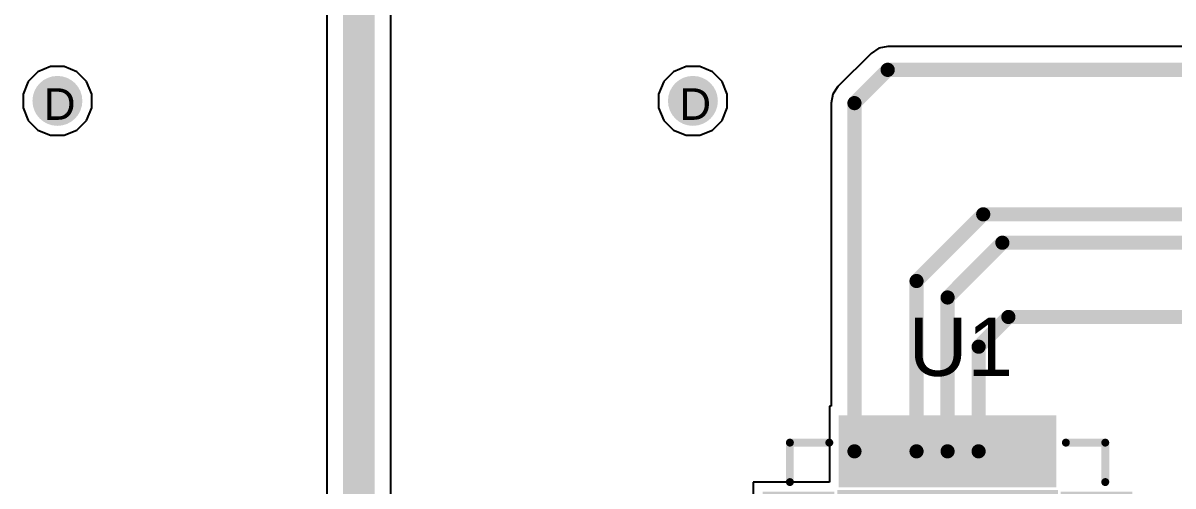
# Model space of a CAD drawing. Header units: inches. Extents: x 0 to 5032, y 0 to 5323.
# Drawn here: x 73.79 to 92.31, y 13.31 to 20.76 of the extents above; entities that cross this region are included whole.
import ezdxf

# ---------------------------------------------------------------- set-up
doc = ezdxf.new("R2010")
doc.units = ezdxf.units.IN
for name, color, linetype in [('Bottom Layer', 5, 'Continuous'), ('Bottom Solder', 6, 'Continuous'), ('Drill Drawing', 1, 'Continuous'), ('Layer 1', 16, 'Continuous'), ('Layer 2', 76, 'Continuous'), ('Top Layer', 1, 'Continuous'), ('Top Overlay', 2, 'Continuous'), ('Top Paste', 8, 'Continuous'), ('Top Solder', 216, 'Continuous'), ('Via Holes', 16, 'Continuous')]:
    doc.layers.add(name, color=color, linetype=linetype)
doc.styles.add('Arial', font='', dxfattribs={"height": 0.2})
doc.styles.get('Arial').set_extended_font_data('Arial')

# ---------------------------------------------------------------- blocks, each defined once
blk = doc.blocks.new('28_QFN__5_5___368')
at = {"layer": 'Top Layer'}
for points in [[(-1.65, 2.875), (-1.35, 2.875), (-1.35, 1.925), (-1.65, 1.925)], [(-1.15, 2.875), (-0.85, 2.875), (-0.85, 1.925), (-1.15, 1.925)], [(-0.65, 2.875), (-0.35, 2.875), (-0.35, 1.925), (-0.65, 1.925)], [(-0.15, 2.875), (0.15, 2.875), (0.15, 1.925), (-0.15, 1.925)], [(0.35, 2.875), (0.65, 2.875), (0.65, 1.925), (0.35, 1.925)], [(0.85, 2.875), (1.15, 2.875), (1.15, 1.925), (0.85, 1.925)], [(1.35, 2.875), (1.65, 2.875), (1.65, 1.925), (1.35, 1.925)], [(-1.675, 1.675), (1.675, 1.675), (1.675, -1.675), (-1.675, -1.675)], [(-2.875, 1.65), (-1.925, 1.65), (-1.925, 1.35), (-2.875, 1.35)], [(1.925, 1.65), (2.875, 1.65), (2.875, 1.35), (1.925, 1.35)], [(-2.875, 1.15), (-1.925, 1.15), (-1.925, 0.85), (-2.875, 0.85)], [(1.925, 1.15), (2.875, 1.15), (2.875, 0.85), (1.925, 0.85)], [(-2.875, 0.65), (-1.925, 0.65), (-1.925, 0.35), (-2.875, 0.35)], [(1.925, 0.65), (2.875, 0.65), (2.875, 0.35), (1.925, 0.35)], [(-2.875, 0.15), (-1.925, 0.15), (-1.925, -0.15), (-2.875, -0.15)], [(1.925, 0.15), (2.875, 0.15), (2.875, -0.15), (1.925, -0.15)], [(-2.875, -0.35), (-1.925, -0.35), (-1.925, -0.65), (-2.875, -0.65)], [(1.925, -0.35), (2.875, -0.35), (2.875, -0.65), (1.925, -0.65)], [(-2.875, -0.85), (-1.925, -0.85), (-1.925, -1.15), (-2.875, -1.15)], [(1.925, -0.85), (2.875, -0.85), (2.875, -1.15), (1.925, -1.15)], [(-2.875, -1.35), (-1.925, -1.35), (-1.925, -1.65), (-2.875, -1.65)], [(1.925, -1.35), (2.875, -1.35), (2.875, -1.65), (1.925, -1.65)], [(-1.65, -1.925), (-1.35, -1.925), (-1.35, -2.875), (-1.65, -2.875)], [(-1.15, -1.925), (-0.85, -1.925), (-0.85, -2.875), (-1.15, -2.875)], [(-0.65, -1.925), (-0.35, -1.925), (-0.35, -2.875), (-0.65, -2.875)], [(-0.15, -1.925), (0.15, -1.925), (0.15, -2.875), (-0.15, -2.875)], [(0.35, -1.925), (0.65, -1.925), (0.65, -2.875), (0.35, -2.875)], [(0.85, -1.925), (1.15, -1.925), (1.15, -2.875), (0.85, -2.875)], [(1.35, -1.925), (1.65, -1.925), (1.65, -2.875), (1.35, -2.875)]]:
    blk.add_hatch(color=1, dxfattribs=at).paths.add_polyline_path(points)
at = {"layer": 'Top Paste'}
for points in [[(-1.65, 2.875), (-1.35, 2.875), (-1.35, 1.925), (-1.65, 1.925)], [(-1.15, 2.875), (-0.85, 2.875), (-0.85, 1.925), (-1.15, 1.925)], [(-0.65, 2.875), (-0.35, 2.875), (-0.35, 1.925), (-0.65, 1.925)], [(-0.15, 2.875), (0.15, 2.875), (0.15, 1.925), (-0.15, 1.925)], [(0.35, 2.875), (0.65, 2.875), (0.65, 1.925), (0.35, 1.925)], [(0.85, 2.875), (1.15, 2.875), (1.15, 1.925), (0.85, 1.925)], [(1.35, 2.875), (1.65, 2.875), (1.65, 1.925), (1.35, 1.925)], [(-1.675, 1.675), (1.675, 1.675), (1.675, -1.675), (-1.675, -1.675)], [(-2.875, 1.65), (-1.925, 1.65), (-1.925, 1.35), (-2.875, 1.35)], [(1.925, 1.65), (2.875, 1.65), (2.875, 1.35), (1.925, 1.35)], [(-2.875, 1.15), (-1.925, 1.15), (-1.925, 0.85), (-2.875, 0.85)], [(1.925, 1.15), (2.875, 1.15), (2.875, 0.85), (1.925, 0.85)], [(-2.875, 0.65), (-1.925, 0.65), (-1.925, 0.35), (-2.875, 0.35)], [(1.925, 0.65), (2.875, 0.65), (2.875, 0.35), (1.925, 0.35)], [(-2.875, 0.15), (-1.925, 0.15), (-1.925, -0.15), (-2.875, -0.15)], [(1.925, 0.15), (2.875, 0.15), (2.875, -0.15), (1.925, -0.15)], [(-2.875, -0.35), (-1.925, -0.35), (-1.925, -0.65), (-2.875, -0.65)], [(1.925, -0.35), (2.875, -0.35), (2.875, -0.65), (1.925, -0.65)], [(-2.875, -0.85), (-1.925, -0.85), (-1.925, -1.15), (-2.875, -1.15)], [(1.925, -0.85), (2.875, -0.85), (2.875, -1.15), (1.925, -1.15)], [(-2.875, -1.35), (-1.925, -1.35), (-1.925, -1.65), (-2.875, -1.65)], [(1.925, -1.35), (2.875, -1.35), (2.875, -1.65), (1.925, -1.65)], [(-1.65, -1.925), (-1.35, -1.925), (-1.35, -2.875), (-1.65, -2.875)], [(-1.15, -1.925), (-0.85, -1.925), (-0.85, -2.875), (-1.15, -2.875)], [(-0.65, -1.925), (-0.35, -1.925), (-0.35, -2.875), (-0.65, -2.875)], [(-0.15, -1.925), (0.15, -1.925), (0.15, -2.875), (-0.15, -2.875)], [(0.35, -1.925), (0.65, -1.925), (0.65, -2.875), (0.35, -2.875)], [(0.85, -1.925), (1.15, -1.925), (1.15, -2.875), (0.85, -2.875)], [(1.35, -1.925), (1.65, -1.925), (1.65, -2.875), (1.35, -2.875)]]:
    blk.add_hatch(color=8, dxfattribs=at).paths.add_polyline_path(points)
at = {"layer": 'Top Solder'}
for points in [[(-1.752, 2.977), (-1.248, 2.977), (-1.248, 1.823), (-1.752, 1.823)], [(-1.252, 2.977), (-0.748, 2.977), (-0.748, 1.823), (-1.252, 1.823)], [(-0.752, 2.977), (-0.248, 2.977), (-0.248, 1.823), (-0.752, 1.823)], [(-0.252, 2.977), (0.252, 2.977), (0.252, 1.823), (-0.252, 1.823)], [(0.248, 2.977), (0.752, 2.977), (0.752, 1.823), (0.248, 1.823)], [(0.748, 2.977), (1.252, 2.977), (1.252, 1.823), (0.748, 1.823)], [(1.248, 2.977), (1.752, 2.977), (1.752, 1.823), (1.248, 1.823)], [(-2.977, 1.752), (-1.823, 1.752), (-1.823, 1.248), (-2.977, 1.248)], [(-1.777, 1.777), (1.777, 1.777), (1.777, -1.777), (-1.777, -1.777)], [(1.823, 1.752), (2.977, 1.752), (2.977, 1.248), (1.823, 1.248)], [(-2.977, 1.252), (-1.823, 1.252), (-1.823, 0.748), (-2.977, 0.748)], [(1.823, 1.252), (2.977, 1.252), (2.977, 0.748), (1.823, 0.748)], [(-2.977, 0.752), (-1.823, 0.752), (-1.823, 0.248), (-2.977, 0.248)], [(1.823, 0.752), (2.977, 0.752), (2.977, 0.248), (1.823, 0.248)], [(-2.977, 0.252), (-1.823, 0.252), (-1.823, -0.252), (-2.977, -0.252)], [(1.823, 0.252), (2.977, 0.252), (2.977, -0.252), (1.823, -0.252)], [(-2.977, -0.248), (-1.823, -0.248), (-1.823, -0.752), (-2.977, -0.752)], [(1.823, -0.248), (2.977, -0.248), (2.977, -0.752), (1.823, -0.752)], [(-2.977, -0.748), (-1.823, -0.748), (-1.823, -1.252), (-2.977, -1.252)], [(1.823, -0.748), (2.977, -0.748), (2.977, -1.252), (1.823, -1.252)], [(-2.977, -1.248), (-1.823, -1.248), (-1.823, -1.752), (-2.977, -1.752)], [(1.823, -1.248), (2.977, -1.248), (2.977, -1.752), (1.823, -1.752)], [(-1.752, -1.823), (-1.248, -1.823), (-1.248, -2.977), (-1.752, -2.977)], [(-1.252, -1.823), (-0.748, -1.823), (-0.748, -2.977), (-1.252, -2.977)], [(-0.752, -1.823), (-0.248, -1.823), (-0.248, -2.977), (-0.752, -2.977)], [(-0.252, -1.823), (0.252, -1.823), (0.252, -2.977), (-0.252, -2.977)], [(0.248, -1.823), (0.752, -1.823), (0.752, -2.977), (0.248, -2.977)], [(0.748, -1.823), (1.252, -1.823), (1.252, -2.977), (0.748, -2.977)], [(1.248, -1.823), (1.752, -1.823), (1.752, -2.977), (1.248, -2.977)]]:
    blk.add_hatch(color=216, dxfattribs=at).paths.add_polyline_path(points)
at = {"layer": 'Top Overlay'}
for points in [[(-2.54, 2.54, 0.127, 0.127, 0), (-1.905, 2.54, 0.127, 0.127, 0)], [(-2.54, 1.905, 0.127, 0.127, 0), (-2.54, 2.54, 0.127, 0.127, 0)], [(1.905, 2.54, 0.127, 0.127, 0), (2.54, 2.54, 0.127, 0.127, 0)], [(2.54, 1.905, 0.127, 0.127, 0), (2.54, 2.54, 0.127, 0.127, 0)], [(-3.15, 1.651, 0.127, 0.127, 0), (-3.023, 1.524, 0.127, 0.127, 0)], [(-3.15, 1.397, 0.127, 0.127, 0), (-3.15, 1.651, 0.127, 0.127, 0)], [(-3.15, 1.397, 0.127, 0.127, 0), (-3.023, 1.524, 0.127, 0.127, 0)], [(-2.54, -2.54, 0.127, 0.127, 0), (-2.54, -1.905, 0.127, 0.127, 0)], [(2.54, -2.54, 0.127, 0.127, 0), (2.54, -1.905, 0.127, 0.127, 0)], [(-2.54, -2.54, 0.127, 0.127, 0), (-1.905, -2.54, 0.127, 0.127, 0)], [(1.905, -2.54, 0.127, 0.127, 0), (2.54, -2.54, 0.127, 0.127, 0)]]:
    blk.add_lwpolyline(points, format="xyseb", dxfattribs=at)
for points in [[(-2.572, 2.54, 0.0635, 0.0635, 1), (-2.508, 2.54, 0.0635, 0.0635, 1)], [(-2.572, 2.54, 0.0635, 0.0635, 1), (-2.508, 2.54, 0.0635, 0.0635, 1)], [(-1.937, 2.54, 0.0635, 0.0635, 1), (-1.873, 2.54, 0.0635, 0.0635, 1)], [(1.873, 2.54, 0.0635, 0.0635, 1), (1.937, 2.54, 0.0635, 0.0635, 1)], [(2.508, 2.54, 0.0635, 0.0635, 1), (2.572, 2.54, 0.0635, 0.0635, 1)], [(2.508, 2.54, 0.0635, 0.0635, 1), (2.572, 2.54, 0.0635, 0.0635, 1)], [(-2.572, 1.905, 0.0635, 0.0635, 1), (-2.508, 1.905, 0.0635, 0.0635, 1)], [(2.508, 1.905, 0.0635, 0.0635, 1), (2.572, 1.905, 0.0635, 0.0635, 1)], [(-3.181, 1.651, 0.0635, 0.0635, 1), (-3.118, 1.651, 0.0635, 0.0635, 1)], [(-3.181, 1.651, 0.0635, 0.0635, 1), (-3.118, 1.651, 0.0635, 0.0635, 1)], [(-3.054, 1.524, 0.0635, 0.0635, 1), (-2.991, 1.524, 0.0635, 0.0635, 1)], [(-3.054, 1.524, 0.0635, 0.0635, 1), (-2.991, 1.524, 0.0635, 0.0635, 1)], [(-3.181, 1.397, 0.0635, 0.0635, 1), (-3.118, 1.397, 0.0635, 0.0635, 1)], [(-3.181, 1.397, 0.0635, 0.0635, 1), (-3.118, 1.397, 0.0635, 0.0635, 1)], [(-2.572, -1.905, 0.0635, 0.0635, 1), (-2.508, -1.905, 0.0635, 0.0635, 1)], [(2.508, -1.905, 0.0635, 0.0635, 1), (2.572, -1.905, 0.0635, 0.0635, 1)], [(-2.572, -2.54, 0.0635, 0.0635, 1), (-2.508, -2.54, 0.0635, 0.0635, 1)], [(-2.572, -2.54, 0.0635, 0.0635, 1), (-2.508, -2.54, 0.0635, 0.0635, 1)], [(-1.937, -2.54, 0.0635, 0.0635, 1), (-1.873, -2.54, 0.0635, 0.0635, 1)], [(1.873, -2.54, 0.0635, 0.0635, 1), (1.937, -2.54, 0.0635, 0.0635, 1)], [(2.508, -2.54, 0.0635, 0.0635, 1), (2.572, -2.54, 0.0635, 0.0635, 1)], [(2.508, -2.54, 0.0635, 0.0635, 1), (2.572, -2.54, 0.0635, 0.0635, 1)]]:
    blk.add_lwpolyline(points, format="xyseb", close=True, dxfattribs=at)

msp = doc.modelspace()

# ---------------------------------------------------------------- hatches: boundary and pattern name
at = {"layer": 'Bottom Layer'}
h = msp.add_hatch(color=5, dxfattribs=at)
edge = h.paths.add_edge_path()
edge.add_arc((74.346, 19.507), 0.3, 0, 360)
h = msp.add_hatch(color=5, dxfattribs=at)
edge = h.paths.add_edge_path()
edge.add_arc((84.582, 19.507), 0.3, 0, 360)
at = {"layer": 'Bottom Solder'}
h = msp.add_hatch(color=6, dxfattribs=at)
edge = h.paths.add_edge_path()
edge.add_arc((74.346, 19.507), 0.402, 0, 360)
h = msp.add_hatch(color=6, dxfattribs=at)
edge = h.paths.add_edge_path()
edge.add_arc((84.582, 19.507), 0.402, 0, 360)
at = {"layer": 'Layer 1'}
h = msp.add_hatch(color=16, dxfattribs=at)
edge = h.paths.add_edge_path()
edge.add_arc((74.346, 19.507), 0.3, 0, 360)
h = msp.add_hatch(color=16, dxfattribs=at)
edge = h.paths.add_edge_path()
edge.add_arc((84.582, 19.507), 0.3, 0, 360)
at = {"layer": 'Layer 2'}
h = msp.add_hatch(color=76, dxfattribs=at)
edge = h.paths.add_edge_path()
edge.add_arc((74.346, 19.507), 0.3, 0, 360)
h = msp.add_hatch(color=76, dxfattribs=at)
edge = h.paths.add_edge_path()
edge.add_arc((84.582, 19.507), 0.3, 0, 360)
at = {"layer": 'Top Layer'}
h = msp.add_hatch(color=1, dxfattribs=at)
edge = h.paths.add_edge_path()
edge.add_arc((74.346, 19.507), 0.3, 0, 360)
h = msp.add_hatch(color=1, dxfattribs=at)
edge = h.paths.add_edge_path()
edge.add_arc((84.582, 19.507), 0.3, 0, 360)
at = {"layer": 'Top Solder'}
h = msp.add_hatch(color=216, dxfattribs=at)
edge = h.paths.add_edge_path()
edge.add_arc((74.346, 19.507), 0.402, 0, 360)
h = msp.add_hatch(color=216, dxfattribs=at)
edge = h.paths.add_edge_path()
edge.add_arc((84.582, 19.507), 0.402, 0, 360)
at = {"layer": 'Via Holes'}
h = msp.add_hatch(color=7, dxfattribs=at)
edge = h.paths.add_edge_path()
edge.add_arc((74.346, 19.507), 0.15, 0, 360)
h = msp.add_hatch(color=7, dxfattribs=at)
edge = h.paths.add_edge_path()
edge.add_arc((84.582, 19.507), 0.15, 0, 360)

# ---------------------------------------------------------------- linework, layer by layer
at = {"layer": 'Bottom Layer'}
for p, q in [((78.683, 44.562), (78.683, 12.21)), ((79.719, 12.222), (79.719, 44.348))]:
    msp.add_line(p, q, dxfattribs=at)
msp.add_lwpolyline([(79.201, 11.512, 0.508, 0.508, 0), (79.201, 44.562, 0.508, 0.508, 0)], format="xyseb", dxfattribs=at)
at = {"layer": 'Layer 2'}
for p, q in [((74.236, 20.061), (74.032, 19.977)), ((74.456, 20.061), (74.236, 20.061)), ((74.66, 19.977), (74.456, 20.061)), ((84.472, 20.061), (84.268, 19.977)), ((84.692, 20.061), (84.472, 20.061)), ((84.896, 19.977), (84.692, 20.061)), ((73.876, 19.821), (73.792, 19.617)), ((74.032, 19.977), (73.876, 19.821)), ((74.815, 19.821), (74.66, 19.977)), ((74.9, 19.617), (74.815, 19.821)), ((84.112, 19.821), (84.028, 19.617)), ((84.268, 19.977), (84.112, 19.821)), ((85.052, 19.821), (84.896, 19.977)), ((85.136, 19.617), (85.052, 19.821)), ((73.792, 19.617), (73.792, 19.397)), ((74.9, 19.397), (74.9, 19.617)), ((84.028, 19.617), (84.028, 19.397)), ((85.136, 19.397), (85.136, 19.617)), ((73.792, 19.397), (73.876, 19.193)), ((74.815, 19.193), (74.9, 19.397)), ((84.028, 19.397), (84.112, 19.193)), ((85.052, 19.193), (85.136, 19.397)), ((73.876, 19.193), (74.032, 19.038)), ((74.66, 19.038), (74.815, 19.193)), ((84.112, 19.193), (84.268, 19.038)), ((84.896, 19.038), (85.052, 19.193)), ((74.032, 19.038), (74.236, 18.953)), ((74.236, 18.953), (74.456, 18.953)), ((74.456, 18.953), (74.66, 19.038)), ((84.268, 19.038), (84.472, 18.953)), ((84.472, 18.953), (84.692, 18.953)), ((84.692, 18.953), (84.896, 19.038))]:
    msp.add_line(p, q, dxfattribs=at)
at = {"layer": 'Top Layer'}
for p, q in [((87.72, 20.382), (87.576, 20.354)), ((95.196, 20.382), (87.72, 20.382)), ((87.454, 20.272), (86.918, 19.737)), ((87.576, 20.354), (87.454, 20.272)), ((86.918, 19.737), (86.837, 19.615)), ((86.837, 19.615), (86.808, 19.471)), ((86.808, 19.471), (86.808, 14.594)), ((86.808, 14.594), (86.78, 14.594)), ((86.78, 14.594), (86.78, 13.369)), ((86.78, 13.369), (85.555, 13.369)), ((85.555, 13.369), (85.555, 12.561))]:
    msp.add_line(p, q, dxfattribs=at)
for points in [[(87.184, 19.471, 0.229, 0.229, 0), (87.72, 20.007, 0.229, 0.229, 0)], [(87.72, 20.007, 0.229, 0.229, 0), (96.4, 20.007, 0.229, 0.229, 0)], [(87.184, 13.865, 0.229, 0.229, 0), (87.184, 19.471, 0.229, 0.229, 0)], [(88.184, 16.607, 0.229, 0.229, 0), (89.258, 17.681, 0.229, 0.229, 0)], [(89.258, 17.681, 0.229, 0.229, 0), (93.449, 17.681, 0.229, 0.229, 0)], [(88.684, 16.342, 0.229, 0.229, 0), (89.566, 17.224, 0.229, 0.229, 0)], [(89.566, 17.224, 0.229, 0.229, 0), (92.905, 17.224, 0.229, 0.229, 0)], [(88.184, 13.865, 0.229, 0.229, 0), (88.184, 16.607, 0.229, 0.229, 0)], [(88.684, 13.865, 0.229, 0.229, 0), (88.684, 16.342, 0.229, 0.229, 0)], [(89.184, 15.549, 0.229, 0.229, 0), (89.663, 16.028, 0.229, 0.229, 0)], [(89.663, 16.028, 0.229, 0.229, 0), (94.91, 16.028, 0.229, 0.229, 0)], [(89.184, 13.865, 0.229, 0.229, 0), (89.184, 15.549, 0.229, 0.229, 0)]]:
    msp.add_lwpolyline(points, format="xyseb", dxfattribs=at)
for points in [[(87.662, 20.007, 0.114, 0.114, 1), (87.777, 20.007, 0.114, 0.114, 1)], [(87.662, 20.007, 0.114, 0.114, 1), (87.777, 20.007, 0.114, 0.114, 1)], [(87.127, 19.471, 0.114, 0.114, 1), (87.241, 19.471, 0.114, 0.114, 1)], [(87.127, 19.471, 0.114, 0.114, 1), (87.241, 19.471, 0.114, 0.114, 1)], [(89.201, 17.681, 0.114, 0.114, 1), (89.315, 17.681, 0.114, 0.114, 1)], [(89.201, 17.681, 0.114, 0.114, 1), (89.315, 17.681, 0.114, 0.114, 1)], [(89.509, 17.224, 0.114, 0.114, 1), (89.623, 17.224, 0.114, 0.114, 1)], [(89.509, 17.224, 0.114, 0.114, 1), (89.623, 17.224, 0.114, 0.114, 1)], [(88.127, 16.607, 0.114, 0.114, 1), (88.241, 16.607, 0.114, 0.114, 1)], [(88.127, 16.607, 0.114, 0.114, 1), (88.241, 16.607, 0.114, 0.114, 1)], [(88.627, 16.342, 0.114, 0.114, 1), (88.741, 16.342, 0.114, 0.114, 1)], [(88.627, 16.342, 0.114, 0.114, 1), (88.741, 16.342, 0.114, 0.114, 1)], [(89.606, 16.028, 0.114, 0.114, 1), (89.72, 16.028, 0.114, 0.114, 1)], [(89.606, 16.028, 0.114, 0.114, 1), (89.72, 16.028, 0.114, 0.114, 1)], [(89.127, 15.549, 0.114, 0.114, 1), (89.241, 15.549, 0.114, 0.114, 1)], [(89.127, 15.549, 0.114, 0.114, 1), (89.241, 15.549, 0.114, 0.114, 1)], [(87.127, 13.865, 0.114, 0.114, 1), (87.241, 13.865, 0.114, 0.114, 1)], [(88.127, 13.865, 0.114, 0.114, 1), (88.241, 13.865, 0.114, 0.114, 1)], [(88.627, 13.865, 0.114, 0.114, 1), (88.741, 13.865, 0.114, 0.114, 1)], [(89.127, 13.865, 0.114, 0.114, 1), (89.241, 13.865, 0.114, 0.114, 1)]]:
    msp.add_lwpolyline(points, format="xyseb", close=True, dxfattribs=at)

# ---------------------------------------------------------------- block references
msp.add_blockref('28_QFN__5_5___368', (88.684, 11.465))

# ---------------------------------------------------------------- texts
at = {"layer": 'Drill Drawing', "style": 'Arial'}
for p in [(74.126, 19.202), (84.362, 19.202)]:
    msp.add_text('D', height=0.508, dxfattribs=at).set_placement(p)
at = {"layer": 'Top Overlay', "style": 'Arial'}
msp.add_text('U1', height=0.9398, dxfattribs=at).set_placement((88.057, 15.079))

doc.saveas('drawing.dxf')
